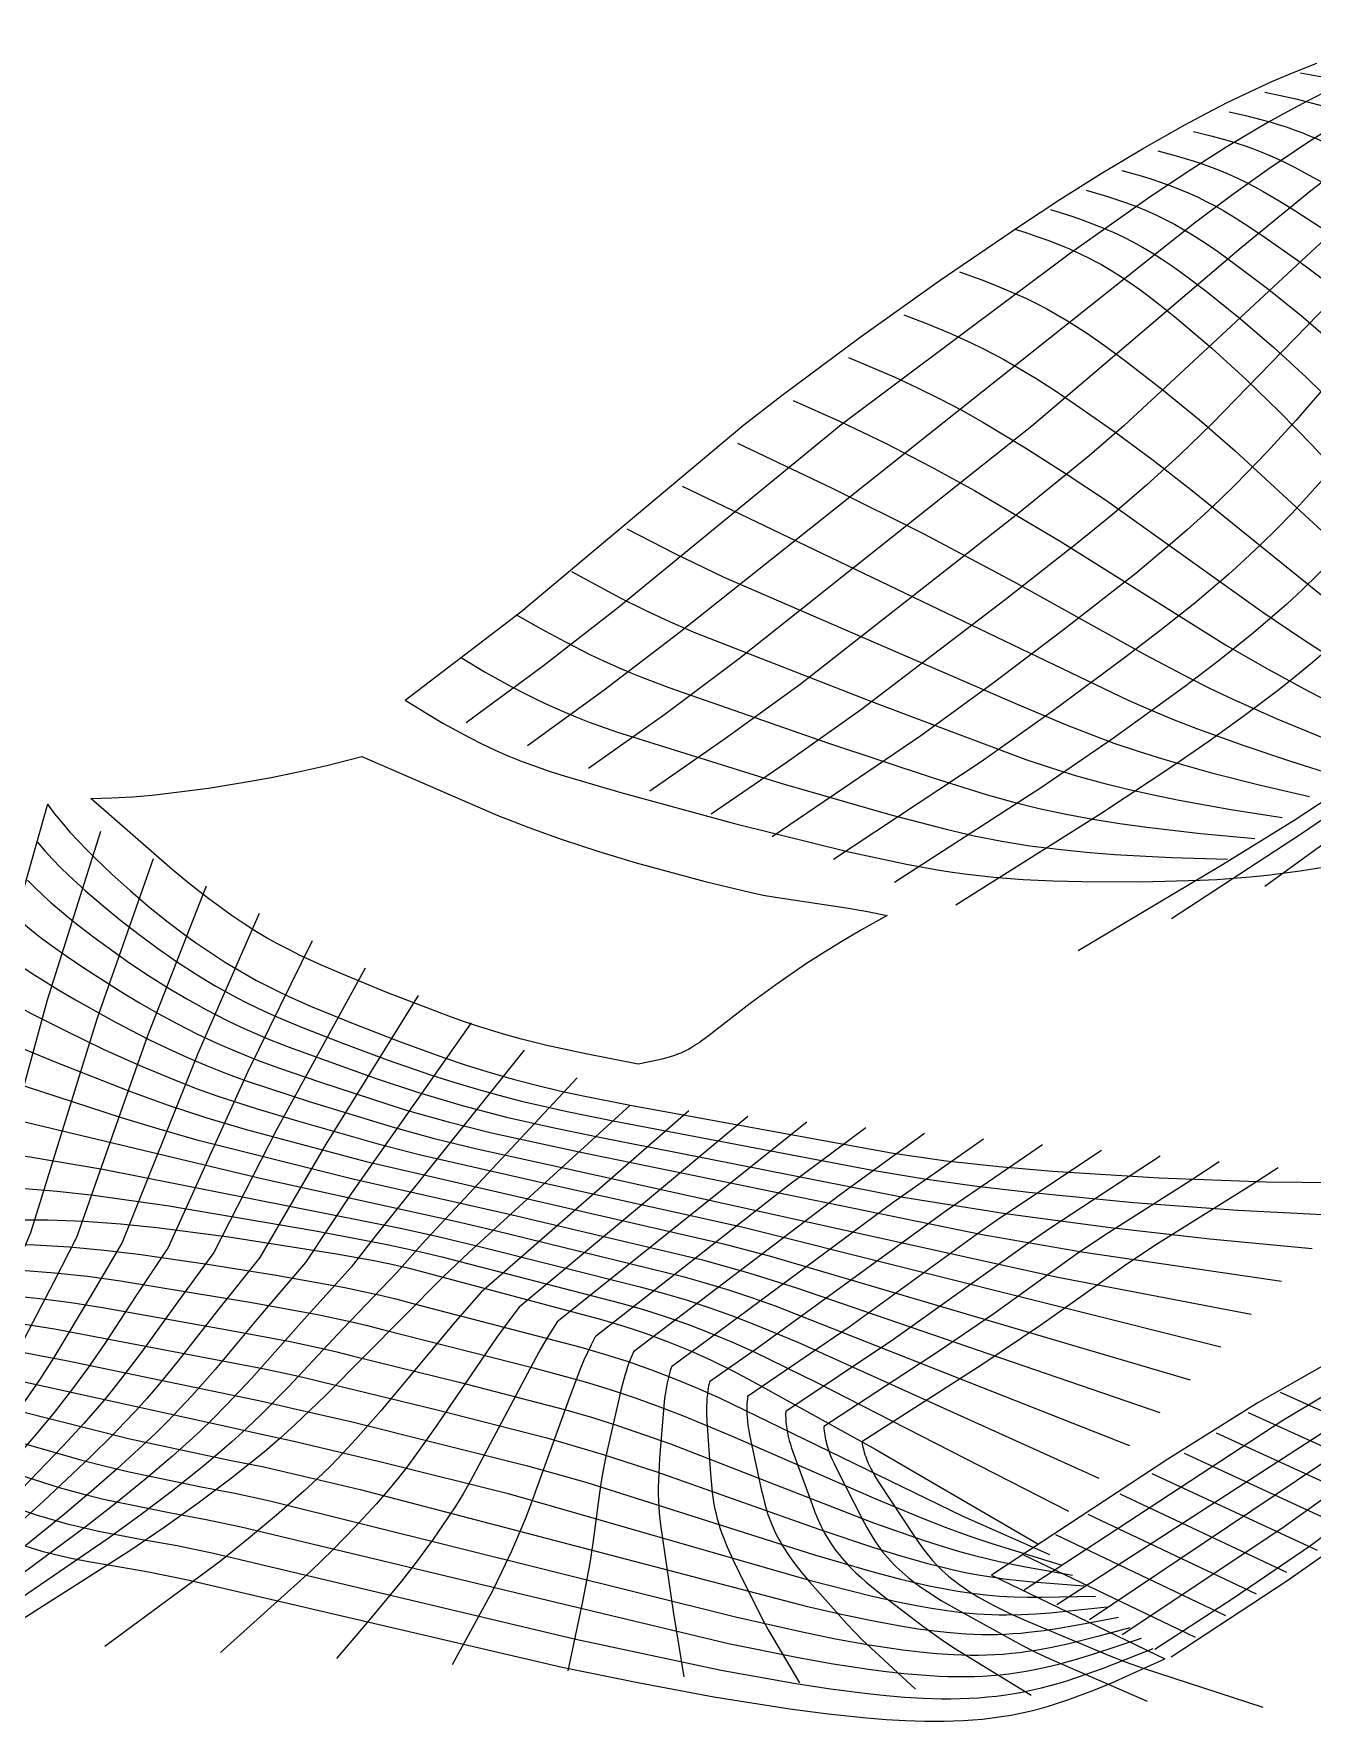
# Model space of a CAD drawing. Header units: metres. Extents: x 575 to 2055, y 2433 to 3193.
# Drawn here: x 1284 to 1741, y 2433 to 3035 of the extents above; entities that cross this region are included whole.
import ezdxf

# ---------------------------------------------------------------- set-up
doc = ezdxf.new("R2010")
doc.units = ezdxf.units.M
doc.layers.add('控制网', color=18, linetype='Continuous', true_color=0x000000)

msp = doc.modelspace()

# ---------------------------------------------------------------- linework, layer by layer
at = {"layer": '控制网'}
for points in [[(1851.27, 3034.96), (1848.25, 3033.88), (1845.21, 3032.71), (1842.18, 3031.47), (1839.13, 3030.14), (1836.08, 3028.75), (1833.03, 3027.28), (1826.92, 3024.13), (1820.81, 3020.73), (1814.71, 3017.08), (1808.63, 3013.2), (1802.57, 3009.12), (1796.55, 3004.85), (1790.56, 3000.41), (1778.67, 2991.07), (1766.89, 2981.22), (1755.23, 2970.98), (1673.47, 2895.05), (1661.16, 2884.36), (1635.7, 2863.6), (1557.92, 2802.75), (1531.31, 2783.41), (1504.3, 2764.6)], [(1857.28, 3034.41), (1854.58, 3032.95), (1851.87, 3031.43), (1846.42, 3028.18), (1840.96, 3024.68), (1835.48, 3020.94), (1829.99, 3016.98), (1824.49, 3012.81), (1819, 3008.46), (1813.52, 3003.93), (1802.6, 2994.41), (1791.74, 2984.36), (1780.94, 2973.9), (1704.98, 2895.73), (1693.46, 2884.63), (1681.59, 2873.79), (1669.32, 2863.26), (1656.74, 2852.99), (1631.11, 2832.89), (1579.47, 2793.54), (1552.98, 2774.77), (1526.14, 2756.47)], [(1863.28, 3033.86), (1858.52, 3030.15), (1853.72, 3026.22), (1848.89, 3022.08), (1844.04, 3017.75), (1834.27, 3008.55), (1824.46, 2998.74), (1814.64, 2988.41), (1804.82, 2977.66), (1735.08, 2897.06), (1724.45, 2885.52), (1713.46, 2874.2), (1707.8, 2868.66), (1702.02, 2863.22), (1696.11, 2857.88), (1690.09, 2852.63), (1677.77, 2842.38), (1652.46, 2822.56), (1626.89, 2803.19), (1601.02, 2784.34), (1547.98, 2748.33)], [(1869.29, 3033.3), (1861.01, 3024.26), (1852.59, 3014.56), (1835.41, 2993.54), (1763.61, 2899.14), (1753.95, 2887.14), (1743.92, 2875.32), (1738.75, 2869.5), (1733.45, 2863.78), (1728.02, 2858.16), (1722.45, 2852.65), (1716.73, 2847.27), (1710.86, 2842), (1698.8, 2831.77), (1686.4, 2821.88), (1673.8, 2812.22), (1648.37, 2793.37), (1622.57, 2775.14), (1569.82, 2740.2)], [(1875.29, 3032.75), (1798.88, 2914.49), (1781.81, 2889.55), (1772.81, 2877.22), (1768.16, 2871.13), (1763.39, 2865.11), (1758.49, 2859.18), (1753.45, 2853.36), (1748.25, 2847.65), (1742.88, 2842.08), (1737.34, 2836.66), (1731.64, 2831.37), (1725.8, 2826.21), (1719.83, 2821.17), (1707.62, 2811.37), (1695.15, 2801.88), (1669.85, 2783.56), (1644.12, 2765.93), (1591.67, 2732.06)], [(1881.3, 3032.19), (1857.3, 2983.16), (1830.11, 2931.64), (1815.57, 2905.68), (1807.95, 2892.76), (1800.01, 2879.95), (1791.68, 2867.29), (1787.34, 2861.06), (1782.86, 2854.91), (1778.23, 2848.86), (1773.44, 2842.93), (1768.47, 2837.14), (1763.31, 2831.51), (1757.95, 2826.05), (1752.41, 2820.74), (1746.71, 2815.58), (1740.87, 2810.56), (1734.9, 2805.66), (1728.84, 2800.86), (1716.49, 2791.55), (1703.98, 2782.53), (1691.32, 2773.74), (1665.68, 2756.73), (1613.51, 2723.93)], [(1416.93, 2797.14), (1458.26, 2828.64), (1537.86, 2895.44), (1551.57, 2906.03), (1579.43, 2926.63), (1607.64, 2946.75), (1636.23, 2966.3), (1650.72, 2975.8), (1665.37, 2985.03), (1680.22, 2993.94), (1695.31, 3002.46), (1702.96, 3006.55), (1710.68, 3010.5), (1718.48, 3014.28), (1726.36, 3017.88), (1734.33, 3021.26), (1742.39, 3024.41)], [(1736.62, 3021.05), (1747.03, 3019.13), (1752.18, 3018.01), (1757.26, 3016.73), (1762.26, 3015.29), (1767.19, 3013.7), (1776.88, 3010.25), (1786.45, 3006.65), (1795.91, 3002.87), (1805.25, 2998.81), (1814.46, 2994.44), (1868.78, 2965.75)], [(1746.9, 3014.9), (1739.44, 3011.18), (1732.05, 3007.26), (1724.73, 3003.18), (1710.29, 2994.59), (1696.08, 2985.57), (1682.06, 2976.21), (1654.43, 2956.71), (1572.6, 2895.42), (1493.26, 2830.35), (1466.29, 2809.33), (1438.77, 2789.01)], [(1723.86, 3014.07), (1729.42, 3012.95), (1734.94, 3011.71), (1740.4, 3010.31), (1743.09, 3009.55), (1745.76, 3008.73), (1748.41, 3007.85), (1751.02, 3006.93), (1756.19, 3004.95), (1766.31, 3000.65), (1776.26, 2996.16), (1786.07, 2991.45), (1795.74, 2986.46), (1805.24, 2981.15), (1861.21, 2946.89)], [(1711.11, 3007.09), (1717, 3005.76), (1722.84, 3004.28), (1725.74, 3003.48), (1728.61, 3002.62), (1731.45, 3001.7), (1734.26, 3000.72), (1737.04, 2999.67), (1739.79, 2998.57), (1742.5, 2997.41), (1745.19, 2996.2), (1750.49, 2993.68), (1755.73, 2991.06), (1766.07, 2985.66), (1776.23, 2980.03), (1786.22, 2974.1), (1796.02, 2967.85), (1853.64, 2928.03)], [(1745.62, 3000.24), (1738.79, 2995.86), (1725.27, 2986.72), (1711.94, 2977.21), (1698.75, 2967.4), (1514.81, 2821.15), (1487.96, 2800.69), (1460.61, 2780.87)], [(1698.35, 3000.12), (1704.57, 2998.58), (1710.74, 2996.86), (1713.8, 2995.92), (1716.82, 2994.92), (1719.81, 2993.86), (1722.76, 2992.71), (1725.67, 2991.5), (1728.55, 2990.21), (1731.38, 2988.86), (1734.19, 2987.45), (1739.71, 2984.51), (1745.16, 2981.46), (1755.88, 2975.17), (1766.39, 2968.62), (1776.7, 2961.75), (1786.8, 2954.56), (1846.07, 2909.17)], [(1752.84, 2988.54), (1740.25, 2978.85), (1715.44, 2958.58), (1640.72, 2894.92), (1536.36, 2811.95), (1509.63, 2792.05), (1482.46, 2772.74)], [(1685.6, 2993.14), (1692.15, 2991.39), (1695.41, 2990.44), (1698.65, 2989.44), (1701.86, 2988.37), (1705.03, 2987.23), (1708.17, 2986.01), (1711.26, 2984.71), (1714.31, 2983.32), (1717.31, 2981.85), (1720.26, 2980.31), (1723.19, 2978.7), (1728.93, 2975.35), (1734.58, 2971.86), (1745.69, 2964.67), (1756.55, 2957.2), (1767.19, 2949.4), (1777.58, 2941.26), (1838.51, 2890.31)], [(1672.85, 2986.16), (1679.73, 2984.2), (1683.15, 2983.14), (1686.55, 2982.01), (1689.92, 2980.81), (1693.24, 2979.53), (1696.53, 2978.16), (1699.76, 2976.7), (1702.94, 2975.14), (1706.07, 2973.49), (1709.15, 2971.76), (1712.18, 2969.96), (1718.15, 2966.19), (1724.01, 2962.26), (1735.49, 2954.18), (1746.71, 2945.78), (1757.67, 2937.04), (1768.36, 2927.97), (1830.94, 2871.45)], [(1660.09, 2979.18), (1667.31, 2977.02), (1670.9, 2975.84), (1674.45, 2974.59), (1677.98, 2973.26), (1681.46, 2971.84), (1684.89, 2970.32), (1688.26, 2968.7), (1691.58, 2966.96), (1694.83, 2965.13), (1698.03, 2963.21), (1701.18, 2961.21), (1704.3, 2959.14), (1707.37, 2957.02), (1713.43, 2952.66), (1725.3, 2943.68), (1736.87, 2934.36), (1748.15, 2924.69), (1759.14, 2914.68), (1823.37, 2852.59)], [(1647.34, 2972.2), (1654.89, 2969.83), (1658.64, 2968.54), (1662.36, 2967.17), (1666.04, 2965.7), (1669.67, 2964.14), (1673.25, 2962.47), (1676.76, 2960.69), (1680.21, 2958.79), (1683.59, 2956.77), (1686.91, 2954.66), (1690.18, 2952.46), (1693.41, 2950.19), (1696.59, 2947.86), (1702.86, 2943.07), (1715.11, 2933.18), (1727.03, 2922.94), (1738.64, 2912.34), (1749.92, 2901.38), (1815.8, 2833.73)], [(1634.58, 2965.22), (1638.53, 2963.97), (1642.47, 2962.65), (1646.38, 2961.24), (1650.26, 2959.74), (1654.1, 2958.15), (1657.88, 2956.45), (1661.61, 2954.63), (1663.44, 2953.67), (1665.26, 2952.68), (1667.06, 2951.66), (1668.84, 2950.61), (1672.35, 2948.41), (1675.8, 2946.11), (1679.18, 2943.71), (1682.52, 2941.24), (1685.81, 2938.69), (1692.28, 2933.47), (1704.92, 2922.69), (1717.19, 2911.53), (1729.12, 2899.99), (1740.7, 2888.09), (1808.24, 2814.87)], [(1614.8, 2949.94), (1622.78, 2947.1), (1626.75, 2945.58), (1630.69, 2943.98), (1634.6, 2942.31), (1638.47, 2940.55), (1642.29, 2938.69), (1646.05, 2936.73), (1649.75, 2934.66), (1653.38, 2932.5), (1656.97, 2930.25), (1660.5, 2927.93), (1667.44, 2923.09), (1674.25, 2918.08), (1687.58, 2907.77), (1700.58, 2897.12), (1713.28, 2886.16), (1798.46, 2807.42)], [(1595.01, 2934.66), (1603.09, 2931.55), (1611.12, 2928.22), (1619.06, 2924.64), (1622.97, 2922.75), (1626.84, 2920.77), (1630.65, 2918.72), (1634.42, 2916.59), (1641.82, 2912.14), (1649.07, 2907.49), (1656.21, 2902.69), (1670.24, 2892.85), (1683.98, 2882.72), (1697.44, 2872.33), (1762.53, 2819.75), (1788.69, 2799.97)], [(1575.22, 2919.38), (1591.56, 2912.46), (1599.65, 2908.74), (1607.62, 2904.82), (1615.45, 2900.68), (1623.14, 2896.35), (1638.18, 2887.3), (1652.91, 2877.93), (1667.37, 2868.32), (1723.17, 2828.54), (1737.04, 2819.11), (1750.99, 2810.04), (1778.92, 2792.51)], [(1555.44, 2904.1), (1571.99, 2896.7), (1588.41, 2888.86), (1604.46, 2880.57), (1620.15, 2871.91), (1650.76, 2853.91), (1709.86, 2816.86), (1724.61, 2808.36), (1739.45, 2800.33), (1769.14, 2785.06)], [(1535.65, 2888.82), (1569.2, 2872.91), (1602.12, 2856.52), (1634.16, 2839.51), (1681.04, 2813.45), (1696.55, 2805.18), (1704.35, 2801.31), (1712.19, 2797.62), (1727.91, 2790.62), (1759.37, 2777.61)], [(1515.86, 2873.54), (1675.03, 2797.14), (1683.24, 2793.5), (1691.48, 2790.09), (1699.76, 2786.87), (1716.36, 2780.91), (1732.97, 2775.36), (1749.6, 2770.15)], [(1496.08, 2858.26), (1513.28, 2849.42), (1530.77, 2841), (1635.48, 2795.74), (1652.67, 2788.48), (1661.28, 2785.04), (1669.93, 2781.82), (1678.61, 2778.86), (1687.33, 2776.13), (1704.82, 2771.19), (1722.32, 2766.75), (1739.82, 2762.7)], [(1700.73, 2732.88), (1706.71, 2733.16), (1712.69, 2733.56), (1718.66, 2734.06), (1724.62, 2734.67), (1736.5, 2736.2), (1748.33, 2738.09), (1760.1, 2740.32), (1771.8, 2742.89), (1783.43, 2745.78), (1794.96, 2749.01), (1806.41, 2752.56), (1817.75, 2756.41), (1829, 2760.54), (1840.15, 2764.92), (1862.18, 2774.34), (1883.95, 2784.34), (1927.09, 2805.21), (2012.23, 2849.2)], [(1476.29, 2842.98), (1493.72, 2833.66), (1502.59, 2829.23), (1511.56, 2825.04), (1520.61, 2821.12), (1584.33, 2796.3), (1638.49, 2775.99), (1647.53, 2772.95), (1656.62, 2770.14), (1665.74, 2767.63), (1674.9, 2765.38), (1684.09, 2763.35), (1693.28, 2761.48), (1711.66, 2758.14), (1730.05, 2755.25)], [(1456.5, 2827.7), (1465.26, 2822.71), (1474.15, 2817.89), (1483.18, 2813.33), (1487.74, 2811.16), (1492.34, 2809.08), (1496.98, 2807.11), (1501.65, 2805.21), (1511.05, 2801.64), (1567.73, 2781.9), (1605.42, 2769.35), (1624.31, 2763.5), (1633.79, 2760.85), (1643.3, 2758.47), (1652.87, 2756.4), (1662.47, 2754.63), (1672.1, 2753.11), (1681.74, 2751.77), (1701.01, 2749.53), (1720.28, 2747.79)], [(1436.72, 2812.42), (1445.57, 2807.16), (1454.58, 2802.13), (1459.15, 2799.73), (1463.77, 2797.42), (1468.43, 2795.22), (1473.13, 2793.13), (1477.88, 2791.16), (1482.68, 2789.3), (1492.37, 2785.85), (1551.12, 2767.49), (1590.39, 2756.16), (1610.12, 2751.02), (1620.04, 2748.75), (1629.99, 2746.79), (1640, 2745.18), (1650.05, 2743.89), (1660.12, 2742.87), (1670.2, 2742.06), (1690.35, 2740.93), (1710.5, 2740.34)], [(1416.93, 2797.14), (1425.88, 2791.61), (1430.42, 2788.95), (1435.01, 2786.37), (1439.66, 2783.89), (1444.35, 2781.52), (1449.11, 2779.28), (1453.92, 2777.17), (1458.79, 2775.22), (1463.71, 2773.39), (1468.68, 2771.68), (1473.69, 2770.07), (1493.92, 2764.19), (1534.51, 2753.09), (1575.36, 2742.96), (1595.94, 2738.53), (1606.29, 2736.65), (1611.48, 2735.83), (1616.68, 2735.11), (1621.9, 2734.48), (1627.13, 2733.95), (1637.62, 2733.14), (1648.13, 2732.63), (1658.65, 2732.35), (1679.7, 2732.32), (1700.73, 2732.88)], [(2037.11, 2797.46), (1995.34, 2761.37), (1981.81, 2748.91), (1968.66, 2736.09), (1955.93, 2722.87), (1943.63, 2709.24), (1931.8, 2695.19), (1903.17, 2659.26), (1897.21, 2652.33), (1894.15, 2648.95), (1891.03, 2645.63), (1887.85, 2642.37), (1884.59, 2639.18), (1881.26, 2636.08), (1877.85, 2633.05), (1874.37, 2630.09), (1870.83, 2627.2), (1867.22, 2624.38), (1863.56, 2621.61), (1856.1, 2616.25), (1848.46, 2611.08), (1840.69, 2606.08), (1730.28, 2539.97), (1637.93, 2479.49)], [(2041.04, 2784.16), (2013.52, 2761.06), (1999.98, 2749.23), (1986.67, 2737.18), (1973.64, 2724.85), (1960.91, 2712.24), (1948.51, 2699.33), (1907.04, 2652.46), (1900.96, 2645.95), (1894.72, 2639.59), (1891.53, 2636.49), (1888.28, 2633.45), (1884.97, 2630.47), (1881.6, 2627.55), (1874.7, 2621.87), (1867.61, 2616.39), (1860.37, 2611.09), (1852.99, 2605.94), (1845.51, 2600.92), (1649.6, 2474.18)], [(1304.71, 2762.06), (1308.55, 2762.1), (1312.31, 2762.21), (1319.61, 2762.64), (1326.63, 2763.26), (1333.42, 2764), (1346.71, 2765.75), (1360.99, 2768.03), (1369.08, 2769.5), (1378.26, 2771.37), (1388.95, 2773.8), (1401.55, 2776.99)], [(1401.55, 2776.99), (1450.1, 2755.96), (1461.15, 2751.64), (1473.03, 2747.36), (1486.07, 2743.09), (1499.44, 2739.05), (1524.03, 2732.39), (1540, 2728.55), (1544.73, 2727.57), (1549.16, 2726.77), (1575.19, 2722.89), (1581.98, 2721.69), (1589.07, 2720.26)], [(2044.96, 2770.86), (2017.89, 2748.58), (1991.53, 2725.44), (1965.9, 2701.62), (1953.39, 2689.42), (1904.72, 2639.56), (1898.42, 2633.56), (1891.97, 2627.72), (1885.35, 2622.05), (1878.57, 2616.53), (1871.66, 2611.17), (1864.64, 2605.93), (1850.32, 2595.76), (1661.27, 2468.86)], [(1759.35, 2764.6), (1736.59, 2749.16), (1690.54, 2719.11)], [(1289.24, 2760.01), (1271.21, 2696.35), (1250.55, 2610.57)], [(1289.24, 2760.01), (1290.51, 2758.29), (1291.81, 2756.6), (1294.51, 2753.28), (1297.3, 2750.06), (1300.19, 2746.91), (1303.15, 2743.84), (1306.19, 2740.82), (1312.4, 2734.95), (1318.75, 2729.22), (1325.23, 2723.65), (1331.87, 2718.27), (1338.68, 2713.1), (1342.15, 2710.61), (1345.67, 2708.19), (1349.23, 2705.82), (1352.84, 2703.53), (1356.5, 2701.32), (1360.19, 2699.17), (1363.93, 2697.11), (1367.71, 2695.12), (1371.53, 2693.22), (1375.39, 2691.39), (1383.2, 2687.92), (1399.03, 2681.45), (1414.97, 2675.25), (1431.04, 2669.44), (1439.15, 2666.75), (1447.32, 2664.23), (1455.53, 2661.88), (1463.8, 2659.7), (1472.11, 2657.71), (1480.46, 2655.89), (1497.24, 2652.62)], [(1500.16, 2667.22), (1480.91, 2671.01), (1467.58, 2673.92), (1458.52, 2676.16), (1452.06, 2677.96), (1442.04, 2681.02), (1437.44, 2682.56), (1432.59, 2684.29), (1410.45, 2692.78), (1394.33, 2699.39), (1387.07, 2702.55), (1379.54, 2706.03), (1375.63, 2707.95), (1371.61, 2710.03), (1367.51, 2712.3), (1363.33, 2714.79), (1359.09, 2717.51), (1354.87, 2720.38), (1350.78, 2723.3), (1346.91, 2726.18), (1340.01, 2731.55), (1333.76, 2736.7), (1304.71, 2762.06)], [(1746.83, 2762.33), (1734.28, 2754.11), (1708.78, 2738.33), (1657.19, 2707.66)], [(1764.4, 2760), (1723.89, 2730.57)], [(2048.89, 2757.56), (2035.45, 2746.99), (2022.26, 2736.1), (1996.39, 2713.71), (1908.48, 2633.17), (1895.66, 2621.99), (1882.45, 2611.2), (1868.91, 2600.77), (1785.51, 2541.22), (1729.93, 2501.43), (1672.94, 2463.54)], [(1308.15, 2750.25), (1289.13, 2690.01), (1266.91, 2608.81), (1262.08, 2594.37), (1252.11, 2565.61), (1234.92, 2519.98), (1233.75, 2516.46), (1233.21, 2514.69), (1232.71, 2512.92), (1232.26, 2511.14), (1231.86, 2509.36)], [(1285.72, 2746.43), (1287.03, 2744.88), (1288.36, 2743.34), (1291.1, 2740.35), (1293.94, 2737.43), (1296.85, 2734.59), (1299.84, 2731.8), (1302.9, 2729.07), (1309.13, 2723.74), (1315.49, 2718.53), (1321.98, 2713.46), (1328.6, 2708.56), (1335.38, 2703.83), (1342.32, 2699.32), (1345.86, 2697.16), (1349.43, 2695.05), (1353.05, 2693), (1356.7, 2691.03), (1360.4, 2689.12), (1364.13, 2687.28), (1367.89, 2685.52), (1371.69, 2683.82), (1379.37, 2680.59), (1394.94, 2674.55), (1410.59, 2668.74), (1426.37, 2663.28), (1434.32, 2660.74), (1442.33, 2658.35), (1450.38, 2656.1), (1458.47, 2654.02), (1474.77, 2650.3), (1491.17, 2647.03)], [(1327.06, 2740.49), (1307.06, 2683.66), (1283.26, 2607.05), (1276.8, 2591.95), (1270.32, 2576.83), (1263.55, 2561.92), (1241.92, 2518.88), (1238.47, 2511.76), (1237.67, 2509.97), (1236.91, 2508.18), (1236.19, 2506.38), (1235.51, 2504.57)], [(2052.82, 2744.26), (2046.15, 2739.26), (2039.57, 2734.14), (2026.63, 2723.62), (1899.35, 2616.25), (1793.5, 2535.18), (1740.12, 2495.24), (1712.56, 2476.44), (1684.61, 2458.23)], [(2054.79, 2737.61), (2048.15, 2732.73), (2041.62, 2727.72), (2028.82, 2717.38), (1952.77, 2654.33), (1758.48, 2501.88), (1745.21, 2492.14), (1731.72, 2482.71), (1690.45, 2455.57)], [(1345.97, 2730.72), (1324.98, 2677.32), (1299.61, 2605.28), (1291.53, 2589.53), (1279.29, 2565.92), (1275, 2558.24), (1266.03, 2543.29), (1243.2, 2507.06), (1241.11, 2503.44), (1240.12, 2501.62), (1239.17, 2499.79)], [(1282.2, 2732.84), (1284.9, 2730.09), (1287.69, 2727.41), (1290.57, 2724.81), (1293.52, 2722.26), (1296.53, 2719.77), (1299.6, 2717.32), (1305.87, 2712.54), (1312.24, 2707.85), (1318.73, 2703.28), (1325.34, 2698.84), (1332.08, 2694.56), (1338.98, 2690.46), (1346.03, 2686.56), (1353.21, 2682.88), (1356.86, 2681.13), (1360.54, 2679.44), (1367.99, 2676.25), (1375.55, 2673.26), (1406.22, 2662.23), (1421.69, 2657.11), (1437.34, 2652.46), (1453.15, 2648.34), (1469.09, 2644.72), (1485.1, 2641.44)], [(1364.87, 2720.96), (1342.9, 2670.97), (1315.97, 2603.52), (1306.26, 2587.11), (1291.6, 2562.51), (1286.45, 2554.55), (1281.12, 2546.8), (1264.58, 2524.27), (1247.92, 2502.36), (1245.31, 2498.69), (1242.82, 2495.01)], [(1278.69, 2719.26), (1281.44, 2716.84), (1284.28, 2714.48), (1287.2, 2712.18), (1290.18, 2709.93), (1296.31, 2705.57), (1302.6, 2701.33), (1315.47, 2693.1), (1322.07, 2689.13), (1328.79, 2685.29), (1335.64, 2681.6), (1342.62, 2678.07), (1349.72, 2674.73), (1356.95, 2671.6), (1364.3, 2668.68), (1371.73, 2665.93), (1386.75, 2660.74), (1417.02, 2650.95), (1432.35, 2646.58), (1447.82, 2642.65), (1479.02, 2635.86)], [(1589.07, 2720.26), (1579.86, 2715.12), (1572.23, 2710.65), (1565.74, 2706.63), (1559.93, 2702.84), (1549.26, 2695.5), (1540.14, 2688.83), (1525.17, 2677.18), (1523, 2675.6), (1521.93, 2674.86), (1520.86, 2674.16), (1519.77, 2673.48), (1518.65, 2672.81), (1518.07, 2672.48), (1517.47, 2672.15), (1516.83, 2671.83), (1516.14, 2671.5), (1515.4, 2671.17), (1514.59, 2670.84), (1513.69, 2670.51), (1512.71, 2670.17), (1511.62, 2669.83), (1510.42, 2669.48), (1509.09, 2669.12), (1507.63, 2668.76), (1504.23, 2668.01), (1500.16, 2667.22)], [(1383.78, 2711.2), (1360.82, 2664.63), (1332.32, 2601.76), (1320.98, 2584.69), (1309.7, 2567.53), (1303.9, 2559.1), (1297.9, 2550.87), (1291.67, 2542.89), (1285.29, 2535.1), (1249.51, 2493.95), (1246.48, 2490.23)], [(1275.17, 2705.67), (1277.99, 2703.58), (1280.88, 2701.54), (1283.83, 2699.55), (1286.85, 2697.61), (1293.02, 2693.82), (1299.34, 2690.13), (1312.22, 2682.92), (1318.8, 2679.42), (1325.49, 2676.02), (1332.29, 2672.74), (1339.21, 2669.59), (1346.23, 2666.59), (1353.37, 2663.76), (1360.6, 2661.11), (1382.65, 2653.84), (1412.35, 2644.78), (1427.37, 2640.7), (1442.5, 2636.97), (1472.95, 2630.27)], [(1402.69, 2701.43), (1371.07, 2643.78), (1348.68, 2599.99), (1335.71, 2582.27), (1322.83, 2564.44), (1316.2, 2555.69), (1312.81, 2551.4), (1309.35, 2547.18), (1302.23, 2538.98), (1294.92, 2531), (1280.03, 2515.46), (1257.37, 2492.96), (1250.13, 2485.44)], [(1421.6, 2691.67), (1388.61, 2638.59), (1365.03, 2598.23), (1350.43, 2579.86), (1335.96, 2561.34), (1328.51, 2552.28), (1324.69, 2547.85), (1320.79, 2543.5), (1316.82, 2539.25), (1312.78, 2535.07), (1304.55, 2526.91), (1287.76, 2511.06), (1253.79, 2480.66)], [(1271.65, 2692.09), (1274.53, 2690.33), (1277.47, 2688.61), (1283.51, 2685.28), (1296.07, 2678.92), (1308.97, 2672.73), (1322.19, 2666.75), (1335.8, 2661.1), (1342.75, 2658.44), (1349.78, 2655.92), (1364.08, 2651.27), (1378.56, 2646.94), (1407.68, 2638.62), (1422.38, 2634.82), (1466.88, 2624.69)], [(1440.51, 2681.91), (1397.83, 2621.13), (1381.38, 2596.46), (1365.16, 2577.44), (1349.09, 2558.24), (1340.81, 2548.87), (1336.57, 2544.29), (1332.24, 2539.82), (1327.83, 2535.44), (1323.33, 2531.16), (1314.18, 2522.81), (1304.89, 2514.64), (1295.49, 2506.66), (1257.44, 2475.88)], [(1268.14, 2678.5), (1274.06, 2675.67), (1280.18, 2672.96), (1292.8, 2667.72), (1318.9, 2657.48), (1332.39, 2652.62), (1346.19, 2648.08), (1360.26, 2643.94), (1403.01, 2632.46), (1460.81, 2619.1)], [(1459.42, 2672.14), (1406.33, 2605.92), (1397.74, 2594.7), (1379.89, 2575.02), (1362.21, 2555.14), (1353.12, 2545.46), (1348.45, 2540.74), (1343.69, 2536.13), (1338.83, 2531.64), (1333.88, 2527.25), (1323.81, 2518.71), (1313.58, 2510.38), (1303.21, 2502.26), (1261.09, 2471.1)], [(1264.62, 2664.92), (1270.66, 2662.74), (1315.6, 2648.21), (1328.98, 2644.13), (1342.61, 2640.23), (1398.34, 2626.29), (1454.73, 2613.52)], [(1478.33, 2662.38), (1423.08, 2603.02), (1414.09, 2592.94), (1394.61, 2572.6), (1375.34, 2552.04), (1365.42, 2542.04), (1360.33, 2537.19), (1355.14, 2532.45), (1349.84, 2527.84), (1344.44, 2523.34), (1333.44, 2514.62), (1322.27, 2506.12), (1310.94, 2497.86), (1264.75, 2466.32)], [(1261.1, 2651.33), (1366.28, 2626.24), (1434.96, 2611.21), (1448.66, 2607.93)], [(1497.24, 2652.62), (1439.83, 2600.12), (1430.45, 2591.17)], [(1497.24, 2652.62), (1439.83, 2600.12), (1430.45, 2591.17)], [(1518.27, 2650.59), (1444.04, 2585.84)], [(1497.24, 2652.62), (1591.13, 2635.43), (1610.03, 2632.73), (1629, 2630.67), (1648.03, 2629.06), (1686.12, 2626.59), (1724.28, 2625.25), (1762.46, 2624.85)], [(1539.3, 2648.56), (1457.64, 2580.51)], [(1560.33, 2646.54), (1471.23, 2575.18)], [(1581.36, 2644.51), (1553.43, 2623.65), (1484.83, 2569.85)], [(1491.17, 2647.03), (1583.83, 2629.32), (1602.4, 2626.26), (1621.01, 2623.7), (1639.64, 2621.5), (1676.93, 2617.78), (1714.26, 2615.04), (1751.58, 2613.13)], [(1485.1, 2641.44), (1594.78, 2619.78), (1631.26, 2613.95), (1667.75, 2608.97), (1704.23, 2604.83), (1740.71, 2601.41)], [(1602.39, 2642.48), (1572.31, 2620.73), (1498.42, 2564.52)], [(1623.42, 2640.46), (1591.18, 2617.82), (1512.02, 2559.19)], [(1644.45, 2638.43), (1610.06, 2614.9), (1542.68, 2565.79), (1525.61, 2553.86)], [(1257.59, 2637.75), (1283.01, 2634.1), (1309.01, 2629.67), (1415.86, 2608.55), (1429.27, 2605.63), (1442.59, 2602.34)], [(1479.02, 2635.86), (1622.88, 2606.4), (1658.56, 2600.16), (1729.84, 2589.7)], [(1665.48, 2636.4), (1628.93, 2611.99), (1619.94, 2605.67), (1575.46, 2573.36), (1539.21, 2548.53)], [(1686.51, 2634.37), (1647.81, 2609.08), (1638.29, 2602.51), (1591.23, 2568.91), (1552.81, 2543.21)], [(1707.54, 2632.35), (1697.41, 2625.66), (1666.68, 2606.16), (1656.64, 2599.35), (1627.05, 2578.13), (1607, 2564.45), (1566.4, 2537.88)], [(1472.95, 2630.27), (1649.37, 2591.35), (1718.97, 2577.98)], [(1580, 2532.55), (1622.77, 2560), (1643.87, 2574.16), (1674.99, 2596.19), (1685.56, 2603.25), (1717.92, 2623.4), (1728.57, 2630.32)], [(1254.07, 2624.16), (1266.84, 2623.65), (1279.74, 2622.89), (1292.7, 2621.82), (1305.71, 2620.4), (1331.85, 2616.71), (1384.32, 2607.8), (1410.54, 2602.87), (1423.58, 2600.04), (1430.07, 2598.47), (1436.52, 2596.76)], [(1466.88, 2624.69), (1537.19, 2609.12), (1708.1, 2566.27)], [(1460.81, 2619.1), (1530.17, 2603.22), (1547.33, 2598.73), (1697.22, 2554.55)], [(1250.55, 2610.57), (1263.51, 2611.32), (1276.47, 2611.69), (1289.45, 2611.64), (1295.93, 2611.44), (1302.41, 2611.13), (1315.35, 2610.18), (1328.26, 2608.87), (1353.99, 2605.54), (1392.45, 2599.53), (1405.21, 2597.19), (1411.57, 2595.88), (1417.9, 2594.46), (1424.19, 2592.9), (1430.45, 2591.17)], [(1448.66, 2607.93), (1516.12, 2591.42), (1524.46, 2589.04), (1532.73, 2586.5), (1540.93, 2583.79), (1549.05, 2580.94), (1675.48, 2531.12)], [(1454.73, 2613.52), (1523.14, 2597.32), (1540.03, 2592.61), (1556.67, 2587.41), (1686.35, 2542.84)], [(1835.88, 2611.24), (1721.11, 2546.21), (1689.18, 2526.21), (1626.25, 2484.81)], [(1247.61, 2602.54), (1259.97, 2602.94), (1272.35, 2603), (1284.73, 2602.68), (1297.11, 2601.96), (1309.47, 2600.83), (1321.8, 2599.38), (1346.39, 2595.87), (1370.94, 2591.89), (1395.44, 2587.52), (1407.6, 2584.92), (1413.65, 2583.45), (1419.65, 2581.83)], [(1442.59, 2602.34), (1500.83, 2587.77), (1509.1, 2585.52), (1517.3, 2583.05), (1525.42, 2580.38), (1533.47, 2577.51), (1541.43, 2574.46), (1557.1, 2567.93), (1664.61, 2519.4)], [(1436.52, 2596.76), (1493.93, 2581.93), (1502.07, 2579.61), (1510.14, 2577.06), (1518.12, 2574.26), (1526.01, 2571.23), (1533.81, 2567.99), (1541.5, 2564.55), (1564.19, 2553.52), (1653.73, 2507.69)], [(1244.67, 2594.51), (1256.44, 2594.56), (1268.22, 2594.31), (1280.02, 2593.72), (1291.81, 2592.78), (1303.58, 2591.48), (1315.34, 2589.9), (1362.23, 2582.15), (1385.66, 2577.86), (1397.31, 2575.39), (1403.1, 2574), (1408.86, 2572.48)], [(1430.45, 2591.17), (1388.47, 2548.94), (1377.72, 2538.63), (1372.21, 2533.63), (1366.59, 2528.76), (1360.84, 2524.03), (1354.99, 2519.44), (1343.06, 2510.52), (1330.96, 2501.85), (1318.67, 2493.46), (1268.4, 2461.53)], [(1430.45, 2591.17), (1388.47, 2548.94), (1377.72, 2538.63), (1372.21, 2533.63), (1366.59, 2528.76), (1360.84, 2524.03), (1354.99, 2519.44), (1343.06, 2510.52), (1330.96, 2501.85), (1318.67, 2493.46), (1268.4, 2461.53)], [(1430.45, 2591.17), (1487.03, 2576.09), (1495.05, 2573.71), (1499.03, 2572.42), (1502.98, 2571.07), (1510.82, 2568.14), (1518.56, 2564.96), (1526.18, 2561.52), (1533.7, 2557.84), (1541.12, 2553.99), (1585.04, 2529.68), (1642.86, 2495.97)], [(1241.73, 2586.47), (1252.9, 2586.18), (1264.1, 2585.62), (1275.3, 2584.77), (1286.51, 2583.6), (1297.7, 2582.13), (1308.87, 2580.41), (1353.52, 2572.4), (1375.88, 2568.2), (1387.02, 2565.85), (1392.56, 2564.55), (1398.06, 2563.13)], [(1444.04, 2585.84), (1434.77, 2575.29), (1408.27, 2543.48), (1399.38, 2533.36), (1394.87, 2528.49), (1390.27, 2523.78), (1385.57, 2519.22), (1380.78, 2514.8), (1371.02, 2506.25), (1361.09, 2497.92), (1351, 2489.85), (1309.74, 2459.37)], [(1238.79, 2578.44), (1249.37, 2577.8), (1259.97, 2576.93), (1270.59, 2575.81), (1281.2, 2574.43), (1291.81, 2572.78), (1366.11, 2558.54), (1376.73, 2556.31), (1382.01, 2555.1), (1387.27, 2553.78)], [(1457.64, 2580.51), (1453.56, 2575.14), (1449.73, 2569.82), (1428.07, 2538.02), (1421.04, 2528.08), (1417.52, 2523.35), (1413.95, 2518.8), (1410.3, 2514.41), (1406.58, 2510.17), (1398.97, 2501.97), (1391.22, 2493.98), (1383.33, 2486.24), (1351.08, 2457.2)], [(1419.65, 2581.83), (1479.65, 2566.2), (1488.16, 2563.75), (1496.59, 2561.06), (1504.94, 2558.12), (1513.19, 2554.95), (1521.35, 2551.56), (1529.41, 2547.96), (1616.08, 2505.92), (1646.97, 2492.24)], [(1471.23, 2575.18), (1469.46, 2572.43), (1467.79, 2569.72), (1464.7, 2564.36), (1440.18, 2518.22), (1437.63, 2513.82), (1435.03, 2509.6), (1432.37, 2505.54), (1426.92, 2497.7), (1421.34, 2490.04), (1415.66, 2482.64), (1404.07, 2468.74), (1392.42, 2455.03)], [(1408.86, 2572.48), (1463.23, 2558.69), (1481.27, 2553.78), (1490.2, 2551.05), (1499.05, 2548.09), (1507.83, 2544.94), (1516.52, 2541.6), (1533.65, 2534.44), (1584.44, 2512.26), (1601.34, 2505.24), (1609.76, 2501.95), (1618.13, 2498.88), (1626.44, 2496.07), (1651.08, 2488.51)], [(1235.85, 2570.41), (1245.84, 2569.42), (1255.85, 2568.24), (1265.87, 2566.85), (1275.9, 2565.25), (1295.95, 2561.44), (1366.44, 2546.78), (1376.48, 2544.44)], [(1484.83, 2569.85), (1483.36, 2567.05), (1482.02, 2564.29), (1480.8, 2561.58), (1479.66, 2558.89), (1475.58, 2548.24), (1461.31, 2508.84), (1459.75, 2504.79), (1458.16, 2500.91), (1454.87, 2493.43), (1451.47, 2486.1), (1447.99, 2479.03), (1433.76, 2452.86)], [(1232.91, 2562.37), (1251.72, 2559.55), (1261.15, 2557.9), (1270.6, 2556.08), (1356.14, 2537.24), (1365.68, 2535.09)], [(1398.06, 2563.13), (1436.26, 2553.67), (1474.37, 2543.82), (1483.8, 2541.04), (1493.17, 2538.07), (1502.46, 2534.93), (1511.68, 2531.64), (1584.13, 2503.55), (1602.23, 2497.18), (1611.24, 2494.34), (1615.72, 2493.05), (1620.18, 2491.84), (1624.62, 2490.75), (1629.04, 2489.74), (1637.83, 2487.94), (1655.2, 2484.77)], [(1498.42, 2564.52), (1497.82, 2563.09), (1497.26, 2561.66), (1496.74, 2560.26), (1496.25, 2558.87), (1495.8, 2557.49), (1495.38, 2556.12), (1494.62, 2553.42), (1493.94, 2550.74), (1488.5, 2526.73), (1487.48, 2521.64), (1486.67, 2516.82), (1483.95, 2496.28), (1482.83, 2489.15), (1480.32, 2475.42), (1475.09, 2450.69)], [(1229.96, 2554.34), (1247.6, 2550.86), (1265.29, 2546.9), (1318.69, 2533.43), (1354.89, 2525.74)], [(1387.27, 2553.78), (1427.43, 2544.09), (1467.48, 2533.86), (1487.28, 2528.05), (1506.85, 2521.68), (1564.58, 2501.21), (1583.83, 2494.83), (1593.48, 2491.85), (1603.12, 2489.12), (1607.93, 2487.87), (1612.72, 2486.73), (1617.49, 2485.71), (1622.23, 2484.81), (1626.95, 2484.05), (1631.64, 2483.41), (1640.95, 2482.42), (1659.31, 2481.04)], [(1512.02, 2559.19), (1511.56, 2557.73), (1511.16, 2556.28), (1510.8, 2554.85), (1510.48, 2553.44), (1510.21, 2552.05), (1509.97, 2550.67), (1509.76, 2549.31), (1509.58, 2547.95), (1509.29, 2545.26), (1507.81, 2526.5), (1507.46, 2521.24), (1507.34, 2518.68), (1507.29, 2516.19), (1507.3, 2513.77), (1507.38, 2511.43), (1507.51, 2509.17), (1507.69, 2506.98), (1508.14, 2502.8), (1512.66, 2471.81), (1516.43, 2448.53)], [(1525.61, 2553.86), (1525.45, 2553.11), (1525.3, 2552.37), (1525.17, 2551.63), (1525.05, 2550.89), (1524.86, 2549.45), (1524.71, 2548.02), (1524.61, 2546.61), (1524.56, 2545.22), (1524.53, 2543.85), (1524.55, 2542.48), (1524.65, 2539.79), (1525.96, 2521), (1526.41, 2515.74), (1526.71, 2513.2), (1526.89, 2511.95), (1527.09, 2510.73), (1527.31, 2509.52), (1527.55, 2508.34), (1527.81, 2507.18), (1528.08, 2506.05), (1528.38, 2504.93), (1528.69, 2503.84), (1529.35, 2501.7), (1530.05, 2499.64), (1530.8, 2497.66), (1531.57, 2495.74), (1532.35, 2493.89), (1533.94, 2490.36), (1538.73, 2480.61), (1544.99, 2468.2), (1546.57, 2465.34), (1557.77, 2446.36)], [(1539.21, 2548.53), (1539.12, 2547.77), (1539.05, 2547.01), (1538.99, 2546.25), (1538.95, 2545.51), (1538.93, 2544.77), (1538.92, 2544.04), (1538.92, 2543.31), (1538.94, 2542.59), (1538.97, 2541.88), (1539.02, 2541.17), (1539.14, 2539.77), (1539.31, 2538.38), (1539.51, 2537.01), (1539.74, 2535.66), (1540, 2534.31), (1544.1, 2515.5), (1544.71, 2512.85), (1545.36, 2510.25), (1545.72, 2508.97), (1546.09, 2507.71), (1546.48, 2506.48), (1546.89, 2505.27), (1547.33, 2504.08), (1547.8, 2502.92), (1548.28, 2501.78), (1548.79, 2500.66), (1549.32, 2499.57), (1549.86, 2498.5), (1550.43, 2497.45), (1551.01, 2496.43), (1551.6, 2495.42), (1552.21, 2494.43), (1553.45, 2492.52), (1554.73, 2490.68), (1556.03, 2488.91), (1557.34, 2487.2), (1558.67, 2485.55), (1561.33, 2482.39), (1574.65, 2467.41), (1577.32, 2464.59), (1580.02, 2461.91), (1599.11, 2444.19)], [(1729.37, 2550.13), (1786.05, 2524.72)], [(1227.02, 2546.3), (1259.99, 2537.72), (1301.56, 2525.85), (1309.98, 2523.68), (1318.47, 2521.7), (1344.09, 2516.39)], [(1376.48, 2544.44), (1397.58, 2539.69), (1460.59, 2523.89), (1481.4, 2518.02), (1563.11, 2492.05), (1583.52, 2486.12), (1593.77, 2483.43), (1604.01, 2481.05), (1609.11, 2480.02), (1614.2, 2479.12), (1619.25, 2478.37), (1624.28, 2477.77), (1629.28, 2477.35), (1634.24, 2477.08), (1639.17, 2476.94), (1644.07, 2476.91), (1663.42, 2477.3)], [(1552.81, 2543.21), (1552.79, 2542.42), (1552.79, 2541.65), (1552.81, 2540.88), (1552.85, 2540.12), (1552.91, 2539.37), (1552.98, 2538.63), (1553.07, 2537.9), (1553.17, 2537.17), (1553.29, 2536.45), (1553.42, 2535.73), (1553.57, 2535.02), (1553.73, 2534.32), (1554.08, 2532.92), (1554.47, 2531.55), (1554.9, 2530.18), (1555.35, 2528.83), (1562.25, 2509.99), (1563.26, 2507.34), (1564.32, 2504.75), (1564.88, 2503.48), (1565.46, 2502.23), (1566.06, 2501.01), (1566.7, 2499.81), (1567.36, 2498.63), (1568.04, 2497.49), (1568.76, 2496.37), (1569.5, 2495.28), (1570.26, 2494.21), (1571.04, 2493.17), (1571.85, 2492.15), (1572.67, 2491.15), (1573.51, 2490.18), (1574.36, 2489.22), (1575.23, 2488.29), (1576.11, 2487.38), (1577.89, 2485.62), (1579.71, 2483.93), (1581.55, 2482.31), (1583.4, 2480.74), (1587.12, 2477.75), (1602.12, 2466.4), (1605.87, 2463.64), (1609.65, 2460.99), (1613.47, 2458.47), (1640.45, 2442.02)], [(1717.92, 2542.87), (1775.16, 2516.96)], [(1224.08, 2538.27), (1293.4, 2516.13), (1301.28, 2513.94), (1309.22, 2511.97), (1333.3, 2507.05)], [(1566.4, 2537.88), (1566.46, 2537.08), (1566.53, 2536.29), (1566.63, 2535.51), (1566.75, 2534.74), (1566.88, 2533.98), (1567.04, 2533.23), (1567.21, 2532.48), (1567.4, 2531.74), (1567.61, 2531.02), (1567.83, 2530.29), (1568.07, 2529.58), (1568.32, 2528.87), (1568.58, 2528.16), (1568.85, 2527.46), (1569.43, 2526.08), (1570.05, 2524.71), (1570.71, 2523.36), (1580.39, 2504.49), (1581.8, 2501.84), (1583.27, 2499.25), (1584.04, 2497.99), (1584.83, 2496.75), (1585.65, 2495.53), (1586.5, 2494.35), (1587.38, 2493.19), (1588.29, 2492.06), (1589.23, 2490.96), (1590.2, 2489.89), (1591.2, 2488.85), (1592.22, 2487.83), (1593.26, 2486.84), (1594.33, 2485.87), (1595.41, 2484.93), (1596.51, 2484.01), (1597.63, 2483.12), (1598.76, 2482.24), (1601.06, 2480.56), (1603.39, 2478.95), (1605.75, 2477.41), (1608.12, 2475.93), (1612.92, 2473.12), (1637.1, 2459.86), (1641.98, 2457.38), (1646.91, 2455.04), (1681.79, 2439.85)], [(1221.14, 2530.24), (1263.64, 2514.01), (1278, 2508.83), (1285.25, 2506.41), (1292.57, 2504.19), (1296.26, 2503.18), (1299.98, 2502.25), (1307.45, 2500.56), (1322.51, 2497.7)], [(1365.68, 2535.09), (1376.75, 2532.79), (1409.78, 2524.94), (1453.7, 2513.93), (1561.64, 2482.89), (1583.22, 2477.41), (1594.06, 2475.01), (1599.49, 2473.94), (1604.9, 2472.99), (1610.3, 2472.18), (1615.67, 2471.51), (1621.02, 2471.03), (1623.68, 2470.86), (1626.34, 2470.74), (1628.98, 2470.67), (1631.61, 2470.65), (1636.84, 2470.75), (1642.04, 2471.01), (1647.2, 2471.39), (1667.53, 2473.57)], [(1580, 2532.55), (1580.12, 2531.73), (1580.27, 2530.93), (1580.45, 2530.14), (1580.65, 2529.35), (1580.86, 2528.58), (1581.1, 2527.82), (1581.36, 2527.07), (1581.63, 2526.32), (1581.93, 2525.58), (1582.24, 2524.85), (1582.56, 2524.13), (1582.9, 2523.41), (1583.26, 2522.71), (1583.62, 2522), (1584.4, 2520.61), (1585.21, 2519.24), (1586.06, 2517.88), (1598.54, 2498.99), (1600.35, 2496.34), (1601.28, 2495.04), (1602.23, 2493.76), (1603.2, 2492.5), (1604.2, 2491.27), (1605.24, 2490.06), (1606.3, 2488.89), (1607.4, 2487.74), (1608.54, 2486.63), (1609.71, 2485.55), (1610.91, 2484.51), (1612.14, 2483.49), (1613.4, 2482.5), (1614.68, 2481.53), (1615.99, 2480.6), (1617.32, 2479.69), (1618.67, 2478.8), (1620.03, 2477.94), (1621.42, 2477.1), (1624.22, 2475.5), (1627.07, 2473.97), (1629.95, 2472.51), (1632.85, 2471.12), (1638.71, 2468.49), (1668.32, 2456.09), (1674.31, 2453.77), (1680.36, 2451.6), (1723.13, 2437.69)], [(1706.46, 2535.61), (1764.28, 2509.2)], [(1354.89, 2525.74), (1366.46, 2523.44), (1400.96, 2515.36), (1560.17, 2473.72), (1571.52, 2471.1), (1582.92, 2468.7), (1594.36, 2466.59), (1600.08, 2465.69), (1605.79, 2464.93), (1611.48, 2464.33), (1617.15, 2463.91), (1619.98, 2463.77), (1622.79, 2463.69), (1625.6, 2463.67), (1628.39, 2463.7), (1631.17, 2463.8), (1633.94, 2463.96), (1636.7, 2464.16), (1639.44, 2464.42), (1644.9, 2465.08), (1650.32, 2465.87), (1661.05, 2467.77), (1671.64, 2469.84)], [(1695, 2528.35), (1753.39, 2501.45)], [(1218.2, 2522.2), (1244.08, 2510.19), (1257.18, 2504.52), (1270.4, 2499.15), (1277.09, 2496.68), (1280.46, 2495.53), (1283.86, 2494.45), (1287.28, 2493.44), (1290.73, 2492.52), (1294.19, 2491.67), (1297.68, 2490.9), (1304.68, 2489.55), (1311.71, 2488.35)], [(1683.54, 2521.1), (1742.51, 2493.69)], [(1344.09, 2516.39), (1356.17, 2514.09), (1368.19, 2511.48), (1534.94, 2469.95), (1558.7, 2464.56), (1570.63, 2462.14), (1582.61, 2459.99), (1594.65, 2458.17), (1600.67, 2457.44), (1606.68, 2456.87), (1612.67, 2456.48), (1615.66, 2456.36), (1618.63, 2456.3), (1621.6, 2456.29), (1624.56, 2456.35), (1627.51, 2456.47), (1630.44, 2456.67), (1633.36, 2456.93), (1636.27, 2457.26), (1639.16, 2457.65), (1642.04, 2458.1), (1647.77, 2459.14), (1653.45, 2460.36), (1664.68, 2463.13), (1675.76, 2466.1)], [(1672.09, 2513.84), (1731.63, 2485.93)], [(1333.3, 2507.05), (1345.88, 2504.73), (1358.39, 2502.08), (1532.33, 2460.45), (1557.23, 2455.4), (1569.74, 2453.19), (1582.31, 2451.28), (1588.62, 2450.45), (1594.94, 2449.75), (1601.26, 2449.19), (1607.57, 2448.8), (1610.72, 2448.69), (1613.86, 2448.63), (1616.99, 2448.63), (1620.11, 2448.69), (1623.23, 2448.82), (1626.33, 2449.01), (1629.42, 2449.28), (1632.49, 2449.63), (1635.55, 2450.06), (1638.6, 2450.56), (1641.63, 2451.13), (1644.64, 2451.77), (1647.64, 2452.46), (1650.63, 2453.21), (1656.57, 2454.84), (1662.46, 2456.62), (1679.87, 2462.37)], [(1660.63, 2506.58), (1720.74, 2478.17)], [(1322.51, 2497.7), (1335.59, 2495.38), (1348.6, 2492.68), (1477.84, 2461.92), (1529.73, 2450.95), (1555.76, 2446.23), (1568.85, 2444.23), (1582, 2442.56), (1588.61, 2441.88), (1595.23, 2441.32), (1601.85, 2440.93), (1608.46, 2440.74), (1611.75, 2440.73), (1615.04, 2440.78), (1618.32, 2440.89), (1621.59, 2441.08), (1624.85, 2441.34), (1628.1, 2441.67), (1631.33, 2442.09), (1634.54, 2442.59), (1637.74, 2443.19), (1640.92, 2443.86), (1644.09, 2444.61), (1647.24, 2445.44), (1650.38, 2446.33), (1653.5, 2447.28), (1659.69, 2449.32), (1665.84, 2451.53), (1683.98, 2458.63)], [(1649.17, 2499.32), (1709.86, 2470.42)], [(1311.71, 2488.35), (1318.52, 2487.25), (1325.3, 2486.02), (1338.8, 2483.28), (1473.01, 2451.96), (1500.02, 2446.46), (1527.12, 2441.45), (1554.3, 2437.07), (1567.96, 2435.28), (1581.7, 2433.85), (1588.61, 2433.3), (1595.52, 2432.9), (1602.44, 2432.68), (1609.35, 2432.68), (1612.79, 2432.77), (1616.23, 2432.93), (1619.66, 2433.16), (1623.07, 2433.47), (1626.48, 2433.86), (1629.86, 2434.33), (1633.24, 2434.9), (1636.6, 2435.56), (1639.93, 2436.32), (1643.25, 2437.16), (1646.56, 2438.1), (1649.84, 2439.11), (1653.11, 2440.19), (1656.36, 2441.34), (1662.82, 2443.81), (1669.21, 2446.45), (1688.09, 2454.9)], [(1637.71, 2492.07), (1698.98, 2462.66)], [(1626.25, 2484.81), (1688.09, 2454.9)]]:
    msp.add_lwpolyline(points, dxfattribs=at)

doc.saveas('drawing.dxf')
